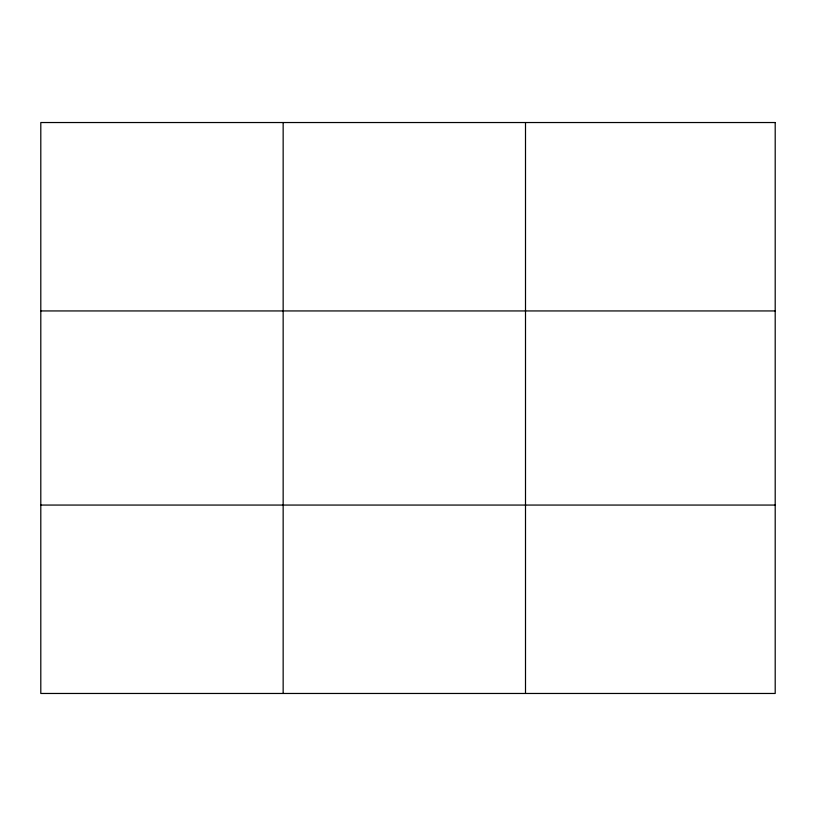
<?xml version="1.0" encoding="UTF-8"?>
<svg xmlns="http://www.w3.org/2000/svg" width="816" height="816" viewBox="0 0 816 816"><rect width="100%" height="100%" fill="white"/><g stroke="black" fill="none" stroke-linecap="round" stroke-linejoin="round"><path stroke-width="1.22" d="M283.152 693.467L283.152 122.533M525.504 693.467L525.504 122.533M40.8 310.937L775.2 310.937M40.8 505.063L775.2 505.063M775.2 122.533L775.2 693.467L40.8 693.467L40.8 122.533L775.2 122.533"/></g></svg>
